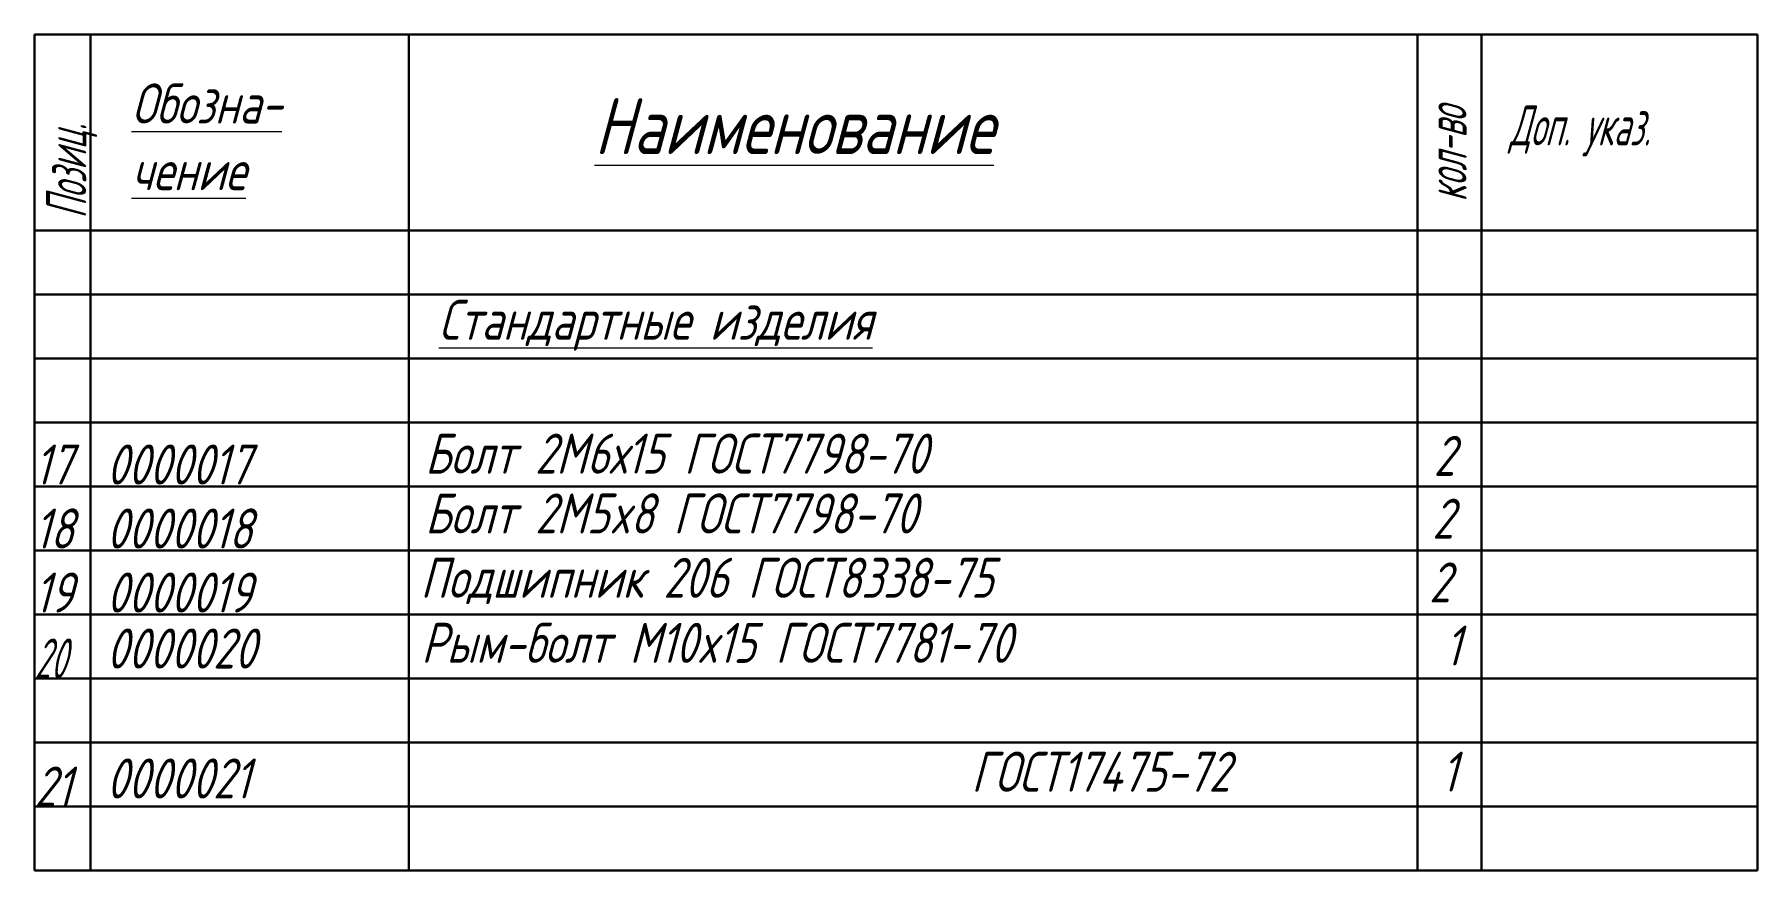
# Model space of a CAD drawing. Header units: millimetres. Extents: x 642 to 1076, y 129 to 346.
# Drawn here: x 860.5 to 1075.8, y 237.6 to 342.1 of the extents above; entities that cross this region are included whole.
import ezdxf

# ---------------------------------------------------------------- set-up
doc = ezdxf.new("R2010")
doc.units = ezdxf.units.MM
doc.linetypes.add('K5LT_BASIC', pattern=[0])
doc.styles.add('KDIMTEXTSTYLE', font='GOST_AU.SHX', dxfattribs={"width": 0.96, "oblique": 15, "height": 5})
doc.styles.add('KTEXTSTYLE', font='GOST_AU.SHX', dxfattribs={"width": 0.96, "height": 5})

msp = doc.modelspace()

# ---------------------------------------------------------------- linework, layer by layer
at = {"color": 5, "linetype": 'K5LT_BASIC', "lineweight": 60, "true_color": 0x0000ff}
for p, q in [((860.46, 237.61), (860.46, 342.11)), ((860.46, 342.11), (867.46, 342.11)), ((867.46, 342.11), (867.46, 237.61)), ((867.46, 342.11), (1075.77, 342.11)), ((907.26, 342.11), (907.26, 237.61)), ((1033.27, 342.11), (1033.27, 237.61)), ((1041.27, 342.11), (1041.27, 237.61)), ((1075.77, 342.11), (1075.77, 237.61)), ((860.46, 317.61), (1075.77, 317.61)), ((860.46, 309.61), (1075.77, 309.61)), ((860.46, 301.61), (1075.77, 301.61)), ((860.46, 293.61), (1075.77, 293.61)), ((860.46, 285.61), (1075.77, 285.61)), ((860.46, 277.61), (1075.77, 277.61)), ((860.46, 269.61), (1075.77, 269.61)), ((860.46, 261.61), (1075.77, 261.61)), ((860.46, 253.61), (1075.77, 253.61)), ((860.46, 245.61), (1075.77, 245.61)), ((860.46, 237.61), (1075.77, 237.61))]:
    msp.add_line(p, q, dxfattribs=at)

# ---------------------------------------------------------------- texts
at = {"color": 7, "attachment_point": 1, "style": 'KTEXTSTYLE'}
for s, insert, char_height in [('{\\Q15;\\W0.965;\\LОбозна-\\Pчение}', (872.6, 335.98), 5), ('\\H3.5;\\W0.965;\\Q15;\\L\\Q15;\\H7.00;Наименование', (930.43, 334.16), 1), ('{\\Q15;\\W0.715;Доп. указ.}', (1044.78, 333.24), 5), ('\\H3.5;\\W0.965;\\Q15;\\Q15;\\H5.00;17', (860.46, 290.86), 1), ('\\H3.5;\\W0.965;\\Q15;\\Q15;\\H5.00;0000017', (869.46, 290.86), 1), ('\\H3.5;\\W0.965;\\Q15;\\Q15;\\H5.00;2', (1035.29, 291.94), 1), ('\\H3.5;\\W0.965;\\Q15;\\Q15;\\H5.00;18', (860.46, 282.86), 1), ('{\\H5x;\\Q15;\\W0.965;0000018}', (869.46, 282.86), 1), ('\\H3.5;\\W0.965;\\Q15;\\Q15;\\H5.00;2', (1035.13, 284.09), 1), ('\\H3.5;\\W0.965;\\Q15;\\Q15;\\H5.00;2', (1034.73, 276.12), 1), ('\\H3.5;\\W0.965;\\Q15;\\Q15;\\H5.00;19', (860.46, 274.86), 1), ('\\H3.5;\\W0.965;\\Q15;\\Q15;\\H5.00;0000019', (869.46, 274.86), 1), ('\\H3.5;\\W0.965;\\Q15;\\Q15;\\H5.00;0000020', (869.46, 267.86), 1), ('\\H3.5;\\W0.965;\\Q15;\\Q15;\\H5.00;1', (1036.72, 268.23), 1), ('\\H3.5;\\W0.965;\\Q15;\\Q15;\\W0.715;\\H5.00;20', (860.46, 266.61), 1), ('\\H3.5;\\W0.965;\\Q15;\\Q15;\\H5.00;1', (1036.25, 252.47), 1), ('\\H3.5;\\W0.965;\\Q15;\\Q15;\\H5.00;21', (860.46, 250.61), 1), ('\\H3.5;\\W0.965;\\Q15;\\Q15;\\H5.00;0000021', (869.46, 251.62), 1)]:
    msp.add_mtext(s, dxfattribs=dict(at, insert=insert, char_height=char_height))
at = {"color": 7, "char_height": 1, "attachment_point": 1, "rotation": 90, "style": 'KTEXTSTYLE'}
for s, insert in [('\\H3.5;\\W0.965;\\Q15;\\Q15;\\W0.715;\\H5.00;кол-во', (1034.42, 321.23)), ('\\H3.5;\\W0.965;\\Q15;\\Q15;\\W0.715;\\H5.00;Позиц.', (861.94, 319.1))]:
    msp.add_mtext(s, dxfattribs=dict(at, insert=insert))
at = {"char_height": 5, "attachment_point": 1, "style": 'KDIMTEXTSTYLE'}
for s, width, insert in [('{\\LСтандартные изделия}', 117.2278, (910.97, 308.95)), ('Болт 2М6х15 ГОСТ7798-70', 117.2278, (909.27, 292.22)), ('Болт 2М5x8 ГОСТ7798-70', 117.2278, (909.28, 284.74)), ('Подшипник 206 ГОСТ8338-75', 117.2278, (908.69, 276.7)), ('Рым-болт М10x15 ГОСТ7781-70', 123.7232, (908.79, 268.57)), ('\\pi73.27192;ГОСТ17475-72', 126.0136, (904.26, 252.46))]:
    msp.add_mtext_dynamic_manual_height_columns(s, width=width, gutter_width=12.5, heights=[0], dxfattribs=dict(at, insert=insert))

doc.saveas('drawing.dxf')
